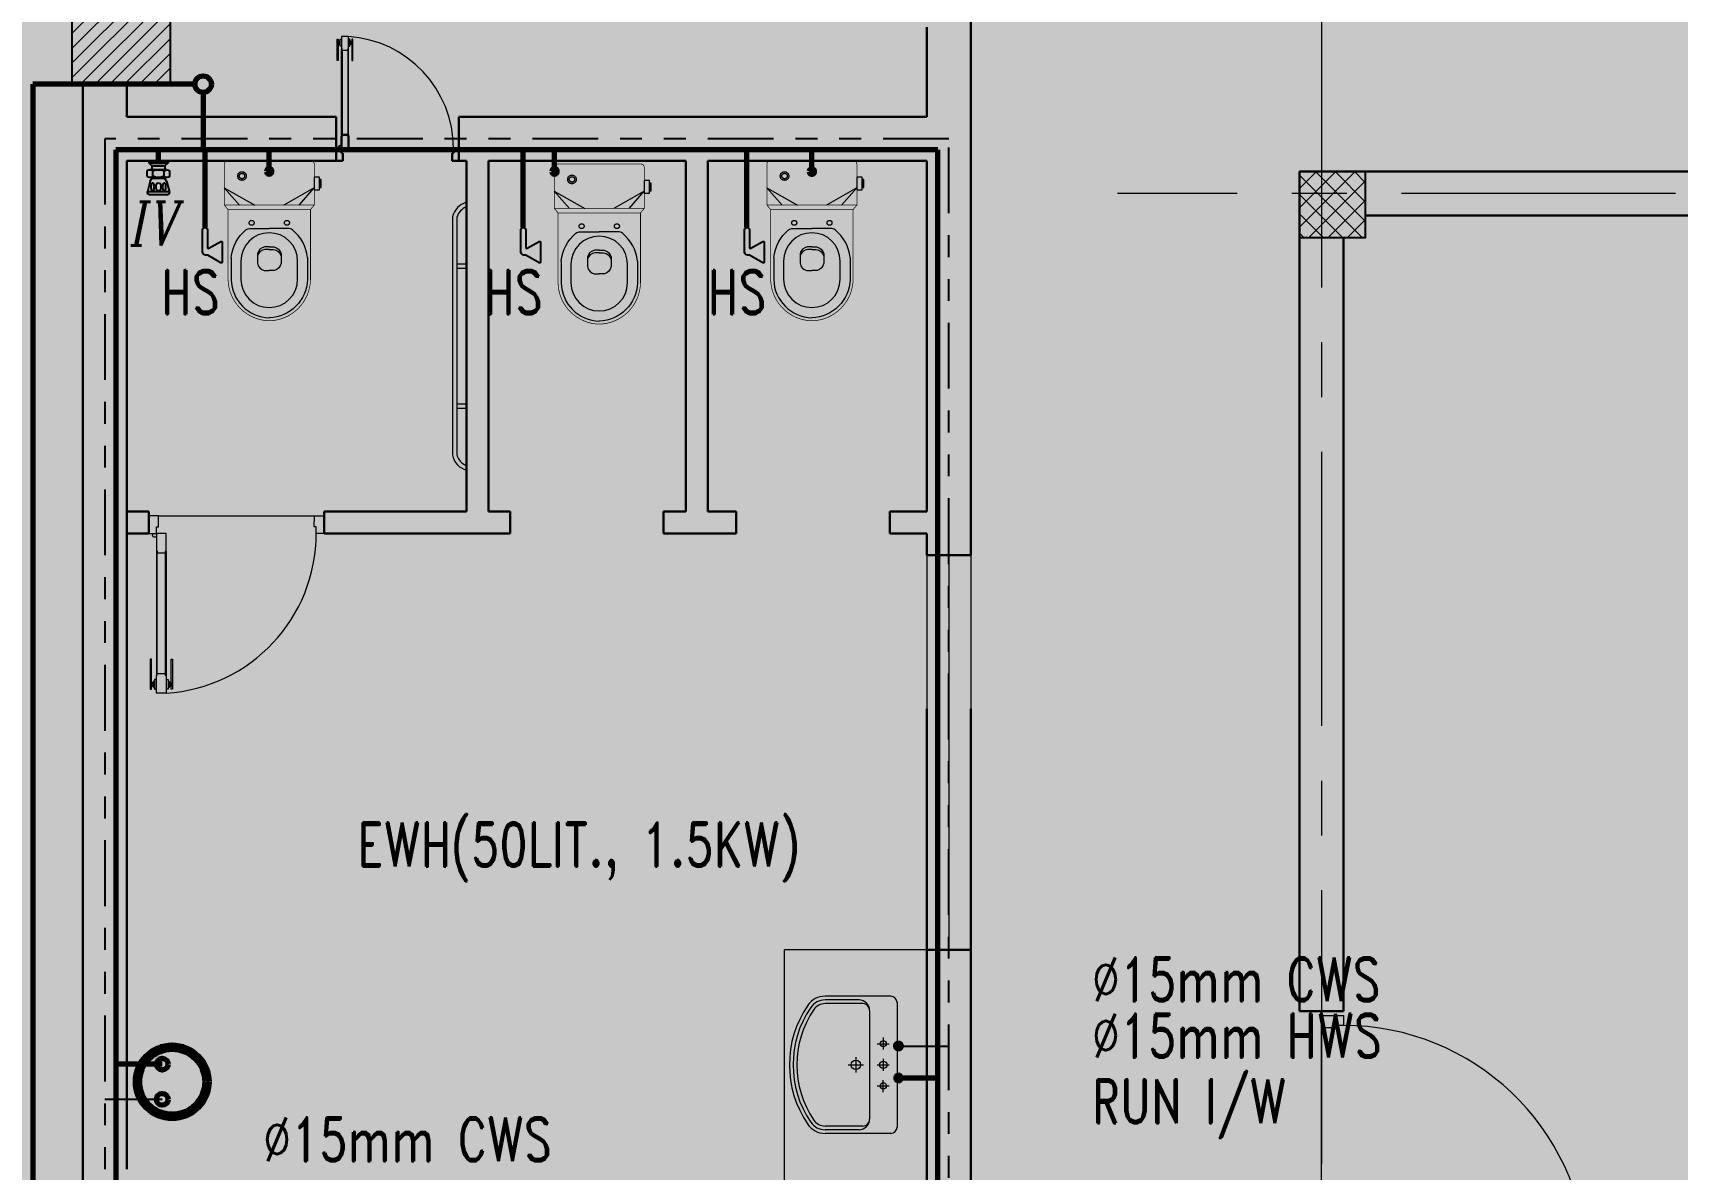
# Model space of a CAD drawing. Extents: x 800 to 995, y 398 to 804.
# Drawn here: x 908.51 to 916.01, y 792.51 to 797.7 of the extents above; entities that cross this region are included whole.
import ezdxf

# ---------------------------------------------------------------- set-up
doc = ezdxf.new("R2010")
doc.units = 0
doc.header["$MEASUREMENT"] = 0
for name, pattern in [('CENTERX2', [4, 2.5, -0.5, 0.5, -0.5]), ('DASHED2', [0.375, 0.25, -0.125]), ('PHANTOM-Z', [12.75, 6, -1.35, 1.35, -1.35, 1.35, -1.35])]:
    doc.linetypes.add(name, pattern=pattern)
doc.layers.get('0').update_dxf_attribs({"color": 252, "linetype": 'CONTINUOUS', "lineweight": 30})
for name, color, linetype, lineweight in [('axis', 1, 'CENTERX2', 5), ('Column', 6, 'CONTINUOUS', 25), ('Dim int', 1, 'CONTINUOUS', 5), ('DOOR', 30, 'CONTINUOUS', 9), ('Elevation', 150, 'CONTINUOUS', 18), ('Furn', 183, 'CONTINUOUS', 9), ('hatch', 252, 'CONTINUOUS', 9), ('HVAC CEILING', 252, 'CONTINUOUS', 35), ('P-C-WATER', 5, 'CONTINUOUS', 70), ('P-TEXT', 1, 'CONTINUOUS', 25), ('Wall', 252, 'CONTINUOUS', 30), ('WINDOW', 252, 'CONTINUOUS', 5)]:
    doc.layers.add(name, color=color, linetype=linetype, lineweight=lineweight)
for name, color, linetype in [('P-H-WATER', 12, 'PHANTOM-Z'), ('P-WASTE', 180, 'DASHED2'), ('PLUM', 2, 'CONTINUOUS')]:
    doc.layers.add(name, color=color, linetype=linetype)
doc.styles.add('Annotative', font='arial_0.ttf', dxfattribs={"height": 0.25})
doc.styles.add('ROMANC', font='romand.shx')
doc.styles.add('ROMANS', font='italic8.shx')
doc.dimstyles.new('Structural Dim', dxfattribs={"dimtxt": 0.25, "dimasz": 0.1, "dimexe": 0.1, "dimexo": 0.0625, "dimgap": 0.09, "dimtad": 1, "dimdec": 4, "dimzin": 0, "dimdsep": 46, "dimtxsty": 'Annotative', "dimblk": 'ARCHTICK', "dimcen": 0.1, "dimdle": 0.05, "dimadec": 0, "dimazin": 0, "dimtfac": 1, "dimtdec": 4, "dimtofl": 0, "dimtmove": 1, "dimatfit": 2, "dimldrblk": 'ARCHTICK', "dimfxl": 0.1, "dimfxlon": 1, "dimtolj": 1, "dimtzin": 0, "dimarcsym": 0})

# ---------------------------------------------------------------- blocks, each defined once
blk = doc.blocks.new('ELECTRIC WATER HEATER')
at = {"layer": 'P-C-WATER', "color": 3}
for centre, radius in [((75.01, -49.101), 0.672), ((75.01, -49.101), 0.593), ((74.688, -49.283), 0.107), ((75.331, -49.283), 0.107)]:
    blk.add_circle(centre, radius, dxfattribs=at)
blk = doc.blocks.new('MP-GF-TOILET LAYOUT-WATER$0$wt_BPH00')
at = {"layer": 'PLUM'}
blk.add_lwpolyline([(0, -0.27), (0, -2.29, -1), (-0.45, -2.29), (-0.45, -0.7, 0.57735), (-0.58, -0.62), (-1.66, -1.24, -0.57735), (-1.8, -1.16), (-1.8, 0.62, -0.57735), (-1.66, 0.7), (-0.47, 0.01, 0.131652), (-0.43, 0), (-0.27, 0, -0.414214)], format="xyb", close=True, dxfattribs=at)
blk = doc.blocks.new('d999')
at = {"layer": 'DOOR', "color": 252}
for p, q in [((254.7802, 80.9565), (253.8803, 80.9565)), ((253.8803, 80.9515), (254.7802, 80.9515)), ((253.8803, 80.9049), (254.7802, 80.9049)), ((254.7802, 80.8999), (253.8803, 80.8999))]:
    blk.add_line(p, q, dxfattribs=at)
at = {"layer": 'DOOR', "color": 251}
blk.add_line((254.9857, 80.9449), (254.9857, 79.856), dxfattribs=at)
at = {"layer": 'DOOR', "color": 5}
for points in [[(254.9857, 81.0004), (254.8857, 81.0004), (254.8857, 80.956), (254.9236, 80.956), (254.9236, 80.9449), (254.9857, 80.9449)], [(253.8747, 80.9515), (253.8858, 80.9515), (253.8858, 80.9049), (253.8747, 80.9049), (253.8747, 80.9004), (253.7747, 80.9004), (253.7747, 80.9004), (253.7747, 80.956), (253.8747, 80.956)], [(254.7857, 80.9515), (254.7746, 80.9515), (254.7746, 80.9049), (254.7857, 80.9049), (254.7857, 80.9004), (254.8857, 80.9004), (254.8857, 80.9004), (254.8857, 80.956), (254.7857, 80.956)], [(254.9857, 79.8004), (254.8857, 79.8004), (254.8857, 79.845), (254.9236, 79.845), (254.9236, 79.8561), (254.9857, 79.856)]]:
    blk.add_lwpolyline(points, close=True, dxfattribs=at)
at = {"layer": 'DOOR', "color": 1}
for points in [[(253.9693, 80.9844), (253.9693, 80.9924), (253.797, 80.9924), (253.797, 80.9844)], [(253.8148, 80.9727), (253.8148, 80.9791), (253.835, 80.9791), (253.835, 80.9727)], [(253.9693, 80.8721), (253.9693, 80.864), (253.797, 80.864), (253.797, 80.8721)], [(253.8148, 80.8838), (253.8148, 80.8773), (253.835, 80.8773), (253.835, 80.8838)]]:
    blk.add_lwpolyline(points, close=True, dxfattribs=at)
for points in [[(253.8525, 80.956), (253.8525, 80.9671), (253.797, 80.9671), (253.797, 80.956)], [(253.8421, 80.9671), (253.8421, 80.9727), (253.8076, 80.9727), (253.8076, 80.9671)], [(253.8421, 80.8893), (253.8421, 80.8838), (253.8076, 80.8838), (253.8076, 80.8893)]]:
    blk.add_lwpolyline(points, dxfattribs=at)
for points in [[(253.8151, 80.9844, 1), (253.8151, 80.9791), (253.8151, 80.9791), (253.8347, 80.9791), (253.8347, 80.9791, 1), (253.8347, 80.9844), (253.8347, 80.9844)], [(253.8151, 80.8721, -1), (253.8151, 80.8773), (253.8151, 80.8773), (253.8347, 80.8773), (253.8347, 80.8773, -1), (253.8347, 80.8721), (253.8347, 80.8721)]]:
    blk.add_lwpolyline(points, format="xyb", close=True, dxfattribs=at)
at = {"layer": 'DOOR', "color": 5}
for points in [[(253.8852, 80.9515), (253.8852, 80.9515, 1), (253.8753, 80.9515)], [(254.7752, 80.9515), (254.7752, 80.9515, -1), (254.7852, 80.9515)], [(253.8852, 80.9049), (253.8852, 80.9049, -1), (253.8753, 80.9049)], [(254.7752, 80.9049), (254.7752, 80.9049, 1), (254.7852, 80.9049)]]:
    blk.add_lwpolyline(points, format="xyb", close=True, dxfattribs=at)
blk.add_lwpolyline([(253.8525, 80.9004), (253.8525, 80.8893), (253.797, 80.8893), (253.797, 80.9004)], dxfattribs=at)
blk.add_circle((254.8746, 80.9671), 0.0111, dxfattribs=at)
at = {"layer": 'DOOR', "color": 252}
blk.add_arc((254.8867, 80.9585), 1.1135, 182.98945, 269.94808, dxfattribs=at)
blk = doc.blocks.new('_ArchTick')
at = {"color": 0, "linetype": 'ByBlock', "const_width": 0.15}
blk.add_lwpolyline([(-0.5, -0.5), (0.5, 0.5)], dxfattribs=at)
blk = doc.blocks.new('A$C53E56542')
at = {"layer": 'hatch'}
h = blk.add_hatch(dxfattribs=at)
h.set_pattern_fill('ANSI37', color=0, scale=0.5, angle=90.00004, style=0)
h.set_pattern_definition([(135.000035, (-906.70449, -310.710835), (-0.0441941467, -0.044194201), []), (225.000035, (-906.70449, -310.710835), (0.044194201, -0.0441941467), [])])
h.paths.add_polyline_path([(1.6, -1.45), (1.6, -1.65), (1.8, -1.65), (1.8, -1.45)])
h.paths.add_polyline_path([(1.5, -1.45), (1.5, -1.65), (1.6, -1.65), (1.6, -1.45)])
h.paths.add_polyline_path([(1.5, -1.65), (1.5, -1.75), (1.6, -1.75), (1.6, -1.65)])
h.paths.add_polyline_path([(1.6, -1.65), (1.6, -1.75), (1.8, -1.75), (1.8, -1.65)])
at = {"layer": 'axis', "color": 0, "ltscale": 0.5}
for p, q in [((1.6, -0.7281), (1.6, -12.8312)), ((9.2146, -1.55), (0.6698, -1.55))]:
    blk.add_line(p, q, dxfattribs=at)
at = {"layer": 'Column', "color": 0}
blk.add_lwpolyline([(1.5, -1.45), (1.5, -1.75), (1.8, -1.75), (1.8, -1.45)], close=True, dxfattribs=at)
at = {"layer": 'Wall', "color": 0}
for p, q in [((1.5, -5.28), (1.5, -1.45)), ((1.5, -1.45), (8.2, -1.45)), ((1.7, -5.28), (1.7, -1.75)), ((1.5, -5.28), (1.7, -5.28))]:
    blk.add_line(p, q, dxfattribs=at)
blk.add_lwpolyline([(1.8, -1.65), (4.85, -1.65)], dxfattribs=at)
at = {"layer": 'Dim int', "color": 0, "rotation": 180}
blk.add_blockref('d999', (256.5857, 74.5005), dxfattribs=at)
at = {"layer": 'P-TEXT', "color": 41}
blk.add_leader([(4.7421, -1.1274), (3.9828, 1.3177), (-0.9432, 1.3177)], dimstyle='Structural Dim', override={"dimasz": 500, "dimtad": 0, "dimldrblk": 'DotSmall'}, dxfattribs=at)

msp = doc.modelspace()

# ---------------------------------------------------------------- hatches: boundary and pattern name
at = {"layer": 'hatch'}
h = msp.add_hatch(dxfattribs=at)
h.set_pattern_fill('ANSI31', color=252, scale=0.015, style=0)
h.set_pattern_definition([(45, (1091.292394, 460.141284), (-0.0336759605, 0.0336759605), [])])
h.paths.add_polyline_path([(908.6852, 797.4633), (909.1352, 797.4633), (909.1352, 798.5634), (908.6852, 798.5634)])

# ---------------------------------------------------------------- linework, layer by layer
at = {"layer": 'Column', "color": 252}
msp.add_lwpolyline([(908.6852, 797.4633), (909.1352, 797.4633), (909.1352, 798.5634), (908.6852, 798.5634)], close=True, dxfattribs=at)
at = {"layer": 'DOOR', "color": 252}
for p, q in [((909.8948, 797.5706), (909.8948, 797.6671)), ((909.8948, 797.6671), (909.8993, 797.6671)), ((909.8993, 797.6671), (909.8993, 797.5706)), ((909.8993, 797.646), (909.8993, 797.657)), ((909.9058, 797.6571), (909.9022, 797.6571)), ((909.9022, 797.6571), (909.9022, 797.6458)), ((909.9022, 797.657), (909.9022, 797.646)), ((909.9022, 797.6458), (909.9058, 797.6458)), ((909.9058, 797.6418), (909.9058, 797.6611)), ((909.9058, 797.6611), (909.9089, 797.6611)), ((909.9058, 797.6458), (909.9058, 797.6571)), ((909.9089, 797.6418), (909.9058, 797.6418)), ((909.9089, 797.636), (909.9089, 797.6671)), ((909.9089, 797.6671), (909.9152, 797.6671)), ((909.9152, 797.636), (909.9089, 797.636)), ((909.9463, 797.6795), (909.9152, 797.6795)), ((909.9152, 797.6795), (909.9152, 797.6236)), ((909.9463, 797.6236), (909.9463, 797.6795)), ((909.9525, 797.6671), (909.9463, 797.6671)), ((909.9463, 797.636), (909.9525, 797.636)), ((909.9525, 797.636), (909.9525, 797.6671)), ((909.9556, 797.6611), (909.9525, 797.6611)), ((909.9525, 797.6418), (909.9556, 797.6418)), ((909.9556, 797.6418), (909.9556, 797.6611)), ((909.9556, 797.6571), (909.9592, 797.6571)), ((909.9556, 797.6458), (909.9556, 797.6571)), ((909.9592, 797.6458), (909.9556, 797.6458)), ((909.9592, 797.6571), (909.9592, 797.6458)), ((909.9592, 797.657), (909.9592, 797.646)), ((909.9667, 797.6671), (909.9622, 797.6671)), ((909.9622, 797.6671), (909.9622, 797.5706)), ((909.9622, 797.646), (909.9622, 797.657)), ((909.9667, 797.5706), (909.9667, 797.6671)), ((909.8993, 797.5706), (909.8948, 797.5706)), ((909.9149, 797.2285), (909.9149, 797.6204)), ((909.9152, 797.6236), (909.9176, 797.6236)), ((909.9176, 797.6236), (909.9176, 797.6173)), ((909.9176, 797.6232), (909.9176, 797.6177)), ((909.9176, 797.6204), (909.9176, 797.2285)), ((909.9176, 797.6173), (909.9438, 797.6173)), ((909.9438, 797.6173), (909.9438, 797.6236)), ((909.9438, 797.6236), (909.9463, 797.6236)), ((909.9438, 797.6232), (909.9438, 797.6177)), ((909.9438, 797.6204), (909.9438, 797.2285)), ((909.9466, 797.2285), (909.9466, 797.6204)), ((909.9622, 797.5706), (909.9667, 797.5706)), ((909.0352, 795.4934), (909.0352, 795.4134)), ((909.0797, 795.4934), (909.0352, 795.4934)), ((909.0352, 795.4934), (909.0352, 795.4134)), ((909.0797, 795.4934), (909.0352, 795.4934)), ((909.0797, 795.4934), (909.7908, 795.4934)), ((909.0797, 795.4934), (909.7908, 795.4934)), ((909.0797, 795.4437), (909.0797, 795.4934)), ((909.0797, 795.4437), (909.0797, 795.4934)), ((909.7907, 795.4437), (909.7908, 795.4934)), ((909.7907, 795.4437), (909.7908, 795.4934)), ((909.7908, 795.4934), (909.8352, 795.4934)), ((909.7908, 795.4934), (909.8352, 795.4934)), ((909.8352, 795.4934), (909.8352, 795.4134)), ((909.8352, 795.4934), (909.8352, 795.4134)), ((909.0352, 795.4134), (909.0708, 795.4134)), ((909.0352, 795.4134), (909.0708, 795.4134)), ((909.0708, 795.4134), (909.0708, 795.4437)), ((909.0708, 795.4437), (909.0797, 795.4437)), ((909.0708, 795.4134), (909.0708, 795.4437)), ((909.0708, 795.4437), (909.0797, 795.4437)), ((909.1152, 795.4134), (909.0708, 795.4134)), ((909.0708, 795.4134), (909.0708, 795.3334)), ((909.1152, 795.4134), (909.0708, 795.4134)), ((909.0708, 795.4134), (909.0708, 795.3334)), ((909.1152, 795.3334), (909.1152, 795.4134)), ((909.1152, 795.3334), (909.1152, 795.4134)), ((909.7996, 795.4437), (909.7907, 795.4437)), ((909.7996, 795.4437), (909.7907, 795.4437)), ((909.7996, 795.4134), (909.7996, 795.4437)), ((909.7996, 795.4134), (909.7996, 795.4437)), ((909.8352, 795.4134), (909.7996, 795.4134)), ((909.8352, 795.4134), (909.7996, 795.4134)), ((909.0704, 795.329), (909.0704, 794.769)), ((909.0704, 795.329), (909.0704, 794.769)), ((909.0708, 795.3334), (909.0743, 795.3334)), ((909.0708, 795.3334), (909.0743, 795.3334)), ((909.0743, 795.3334), (909.0743, 795.3245)), ((909.0743, 795.3334), (909.0743, 795.3245)), ((909.0743, 795.3329), (909.0743, 795.325)), ((909.0743, 795.3329), (909.0743, 795.325)), ((909.0743, 794.769), (909.0743, 795.329)), ((909.0743, 794.769), (909.0743, 795.329)), ((909.0743, 795.3245), (909.1117, 795.3245)), ((909.0743, 795.3245), (909.1117, 795.3245)), ((909.1117, 795.3245), (909.1117, 795.3334)), ((909.1117, 795.3334), (909.1152, 795.3334)), ((909.1117, 795.3245), (909.1117, 795.3334)), ((909.1117, 795.3334), (909.1152, 795.3334)), ((909.1117, 795.3329), (909.1117, 795.325)), ((909.1117, 795.3329), (909.1117, 795.325)), ((909.1117, 794.769), (909.1117, 795.329)), ((909.1117, 794.769), (909.1117, 795.329)), ((909.1156, 795.329), (909.1156, 794.769)), ((909.1156, 795.329), (909.1156, 794.769)), ((909.0481, 794.8403), (909.0417, 794.8403)), ((909.0417, 794.8403), (909.0417, 794.7024)), ((909.0481, 794.8403), (909.0417, 794.8403)), ((909.0417, 794.8403), (909.0417, 794.7024)), ((909.0481, 794.7024), (909.0481, 794.8403)), ((909.0481, 794.7024), (909.0481, 794.8403)), ((909.1379, 794.8403), (909.1444, 794.8403)), ((909.1379, 794.7024), (909.1379, 794.8403)), ((909.1379, 794.8403), (909.1444, 794.8403)), ((909.1379, 794.7024), (909.1379, 794.8403)), ((909.1444, 794.8403), (909.1444, 794.7024)), ((909.1444, 794.8403), (909.1444, 794.7024)), ((909.0481, 794.7326), (909.0481, 794.7169)), ((909.0481, 794.7326), (909.0481, 794.7169)), ((909.0523, 794.7166), (909.0523, 794.7328)), ((909.0523, 794.7328), (909.0575, 794.7328)), ((909.0523, 794.7166), (909.0523, 794.7328)), ((909.0523, 794.7328), (909.0575, 794.7328)), ((909.0523, 794.7169), (909.0523, 794.7326)), ((909.0523, 794.7169), (909.0523, 794.7326)), ((909.0575, 794.7166), (909.0523, 794.7166)), ((909.0575, 794.7166), (909.0523, 794.7166)), ((909.0619, 794.7385), (909.0575, 794.7385)), ((909.0575, 794.7385), (909.0575, 794.7109)), ((909.0619, 794.7385), (909.0575, 794.7385)), ((909.0575, 794.7385), (909.0575, 794.7109)), ((909.0575, 794.7328), (909.0575, 794.7166)), ((909.0575, 794.7328), (909.0575, 794.7166)), ((909.0575, 794.7109), (909.0619, 794.7109)), ((909.0575, 794.7109), (909.0619, 794.7109)), ((909.0708, 794.7468), (909.0619, 794.7468)), ((909.0619, 794.7468), (909.0619, 794.7024)), ((909.0708, 794.7468), (909.0619, 794.7468)), ((909.0619, 794.7468), (909.0619, 794.7024)), ((909.0708, 794.6846), (909.0708, 794.7646)), ((909.0708, 794.7646), (909.0743, 794.7646)), ((909.0708, 794.6846), (909.0708, 794.7646)), ((909.0708, 794.7646), (909.0743, 794.7646)), ((909.0743, 794.7646), (909.0743, 794.7735)), ((909.0743, 794.7735), (909.1117, 794.7735)), ((909.0743, 794.7646), (909.0743, 794.7735)), ((909.0743, 794.7735), (909.1117, 794.7735)), ((909.0743, 794.7651), (909.0743, 794.773)), ((909.0743, 794.7651), (909.0743, 794.773)), ((909.1117, 794.7735), (909.1117, 794.7646)), ((909.1117, 794.7735), (909.1117, 794.7646)), ((909.1117, 794.7651), (909.1117, 794.773)), ((909.1117, 794.7651), (909.1117, 794.773)), ((909.1117, 794.7646), (909.1152, 794.7646)), ((909.1117, 794.7646), (909.1152, 794.7646)), ((909.1152, 794.7646), (909.1152, 794.6846)), ((909.1152, 794.7646), (909.1152, 794.6846)), ((909.1152, 794.7468), (909.1241, 794.7468)), ((909.1152, 794.7468), (909.1241, 794.7468)), ((909.1241, 794.7468), (909.1241, 794.7024)), ((909.1241, 794.7468), (909.1241, 794.7024)), ((909.1241, 794.7385), (909.1286, 794.7385)), ((909.1241, 794.7385), (909.1286, 794.7385)), ((909.1286, 794.7109), (909.1241, 794.7109)), ((909.1286, 794.7109), (909.1241, 794.7109)), ((909.1286, 794.7385), (909.1286, 794.7109)), ((909.1286, 794.7385), (909.1286, 794.7109)), ((909.1337, 794.7328), (909.1286, 794.7328)), ((909.1286, 794.7328), (909.1286, 794.7166)), ((909.1337, 794.7328), (909.1286, 794.7328)), ((909.1286, 794.7328), (909.1286, 794.7166)), ((909.1286, 794.7166), (909.1337, 794.7166)), ((909.1286, 794.7166), (909.1337, 794.7166)), ((909.1337, 794.7166), (909.1337, 794.7328)), ((909.1337, 794.7166), (909.1337, 794.7328)), ((909.1337, 794.7169), (909.1337, 794.7326)), ((909.1337, 794.7169), (909.1337, 794.7326)), ((909.1379, 794.7326), (909.1379, 794.7169)), ((909.1379, 794.7326), (909.1379, 794.7169)), ((909.0417, 794.7024), (909.0481, 794.7024)), ((909.0417, 794.7024), (909.0481, 794.7024)), ((909.0619, 794.7024), (909.0708, 794.7024)), ((909.0619, 794.7024), (909.0708, 794.7024)), ((909.1152, 794.6846), (909.0708, 794.6846)), ((909.1152, 794.6846), (909.0708, 794.6846)), ((909.1241, 794.7024), (909.1152, 794.7024)), ((909.1241, 794.7024), (909.1152, 794.7024)), ((909.1444, 794.7024), (909.1379, 794.7024)), ((909.1444, 794.7024), (909.1379, 794.7024))]:
    msp.add_line(p, q, dxfattribs=at)
msp.add_circle((909.0619, 795.4045), 0.00889, dxfattribs=at)
msp.add_circle((909.0619, 795.4045), 0.00889, dxfattribs=at)
for centre, radius, start, end in [((909.9007, 797.657), 0.00148, 0, 180), ((909.9007, 797.646), 0.00148, 180, 0), ((909.9141, 797.1694), 0.5112, 360, 86.39768), ((909.9607, 797.657), 0.00148, 0, 180), ((909.9607, 797.646), 0.00148, 180, 0), ((909.9176, 797.6204), 0.00278, 90, 270), ((909.9438, 797.6204), 0.00278, 270, 90), ((909.0693, 795.4134), 0.7302, 273.60232, 0), ((909.0693, 795.4134), 0.7302, 273.60232, 0), ((909.0743, 795.329), 0.00397, 90, 270), ((909.0743, 795.329), 0.00397, 90, 270), ((909.1117, 795.329), 0.00397, 270, 90), ((909.1117, 795.329), 0.00397, 270, 90), ((909.0502, 794.7326), 0.00211, 0, 180), ((909.0502, 794.7326), 0.00211, 0, 180), ((909.0502, 794.7169), 0.00211, 180, 0), ((909.0502, 794.7169), 0.00211, 180, 0), ((909.0743, 794.769), 0.00397, 90, 270), ((909.0743, 794.769), 0.00397, 90, 270), ((909.1117, 794.769), 0.00397, 270, 90), ((909.1117, 794.769), 0.00397, 270, 90), ((909.1358, 794.7326), 0.00211, 0, 180), ((909.1358, 794.7326), 0.00211, 0, 180), ((909.1358, 794.7169), 0.00211, 180, 0), ((909.1358, 794.7169), 0.00211, 180, 0)]:
    msp.add_arc(centre, radius, start, end, dxfattribs=at)
at = {"layer": 'Elevation', "color": 252}
msp.add_line((912.7852, 795.3134), (912.7852, 793.5134), dxfattribs=at)
at = {"layer": 'Furn', "color": 252}
for p, q in [((910.4205, 796.8567), (910.4205, 795.7719)), ((910.4405, 796.8542), (910.4405, 795.7739)), ((910.4405, 796.6432), (910.4852, 796.6432)), ((910.4405, 796.6232), (910.4852, 796.6232)), ((910.4405, 796.0049), (910.4852, 796.0049)), ((910.4405, 795.9849), (910.4852, 795.9849))]:
    msp.add_line(p, q, dxfattribs=at)
at = {"layer": 'Furn', "color": 252, "linetype": 'Continuous'}
for p in [(912.5852, 793.5132), (911.9352, 790.7134)]:
    msp.add_line(p, (911.9352, 793.5132), dxfattribs=at)
at = {"layer": 'Furn'}
for p, q in [((912.4198, 793.3021), (912.1206, 793.3021)), ((912.2754, 793.2852), (912.1206, 793.2852)), ((912.2922, 793.2684), (912.1206, 793.2684)), ((912.3235, 793.2371), (912.3235, 792.7412)), ((912.4487, 793.2732), (912.4487, 792.7051)), ((912.3588, 793.0854), (912.4133, 793.0854)), ((912.3861, 793.1133), (912.3861, 793.0584)), ((912.226, 792.9891), (912.2957, 792.9891)), ((912.2609, 793.0248), (912.2609, 792.9545)), ((912.3588, 792.9891), (912.4133, 792.9891)), ((912.3861, 793.017), (912.3861, 792.9621)), ((912.3861, 792.865), (912.3861, 792.9199)), ((912.3588, 792.8929), (912.4133, 792.8929)), ((912.2922, 792.7099), (912.1206, 792.7099)), ((912.2754, 792.693), (912.1206, 792.693)), ((912.4198, 792.6762), (912.1206, 792.6762))]:
    msp.add_line(p, q, dxfattribs=at)
at = {"layer": 'Furn', "const_width": 0.00322}
for points in [[(909.5852, 796.8904), (909.3972, 796.8904), (909.3801, 796.9113), (909.3801, 797.0981, -0.463455), (909.3982, 797.1134), (909.5852, 797.1134)], [(909.5852, 796.8904), (909.7733, 796.8904), (909.7904, 796.9113), (909.7904, 797.0981, 0.463455), (909.7723, 797.1134), (909.5852, 797.1134)], [(912.0602, 796.8904), (911.8722, 796.8904), (911.8551, 796.9113), (911.8551, 797.0981, -0.463455), (911.8732, 797.1134), (912.0602, 797.1134)], [(912.0602, 796.8904), (912.2483, 796.8904), (912.2654, 796.9113), (912.2654, 797.0981, 0.463455), (912.2473, 797.1134), (912.0602, 797.1134)], [(911.0904, 796.875), (910.9024, 796.875), (910.8852, 796.8959), (910.8852, 797.0827, -0.463455), (910.9033, 797.0981), (911.0904, 797.0981)], [(911.0904, 796.875), (911.2785, 796.875), (911.2956, 796.8959), (911.2956, 797.0827, 0.463455), (911.2775, 797.0981), (911.0904, 797.0981)], [(909.3972, 796.8904), (909.3972, 796.5714, 0.40227), (909.5852, 796.3831)], [(909.7733, 796.8904), (909.7733, 796.5714, -0.40227), (909.5852, 796.3831)], [(911.8722, 796.8904), (911.8722, 796.5714, 0.40227), (912.0602, 796.3831)], [(912.2483, 796.8904), (912.2483, 796.5714, -0.40227), (912.0602, 796.3831)], [(910.9024, 796.875), (910.9024, 796.5561, 0.40227), (911.0904, 796.3678)], [(911.2785, 796.875), (911.2785, 796.5561, -0.40227), (911.0904, 796.3678)]]:
    msp.add_lwpolyline(points, format="xyb", dxfattribs=at)
at = {"layer": 'Furn'}
for points in [[(909.7904, 797.0381), (909.7904, 796.9809), (909.8142, 796.9809), (909.8142, 797.0381)], [(912.2654, 797.0381), (912.2654, 796.9809), (912.2892, 796.9809), (912.2892, 797.0381)], [(909.8142, 797.0269), (909.8142, 796.9907), (909.8225, 796.9907), (909.8225, 797.0269)], [(911.2956, 797.0227), (911.2956, 796.9656), (911.3193, 796.9656), (911.3193, 797.0227)], [(911.3193, 797.0116), (911.3193, 796.9753), (911.3277, 796.9753), (911.3277, 797.0116)], [(912.2892, 797.0269), (912.2892, 796.9907), (912.2975, 796.9907), (912.2975, 797.0269)]]:
    msp.add_lwpolyline(points, close=True, dxfattribs=at)
for points in [[(909.4496, 796.9113), (909.3801, 796.9893), (909.5192, 796.9113)], [(909.7209, 796.9113), (909.7904, 796.9893), (909.6513, 796.9113)], [(910.9548, 796.8959), (910.8852, 796.974), (911.0244, 796.8959)], [(911.2261, 796.8959), (911.2956, 796.974), (911.1564, 796.8959)], [(911.9246, 796.9113), (911.8551, 796.9893), (911.9942, 796.9113)], [(912.1959, 796.9113), (912.2654, 796.9893), (912.1263, 796.9113)], [(909.5305, 796.6644), (909.5303, 796.6644)], [(909.64, 796.6644), (909.6402, 796.6644)], [(912.0055, 796.6644), (912.0053, 796.6644)], [(912.115, 796.6644), (912.1152, 796.6644)], [(911.0357, 796.6491), (911.0355, 796.6491)], [(911.1452, 796.6491), (911.1453, 796.6491)]]:
    msp.add_lwpolyline(points, dxfattribs=at)
at = {"layer": 'Furn', "const_width": 0.00322}
for points in [[(909.3801, 796.9113), (909.5852, 796.9113)], [(909.7904, 796.9113), (909.5852, 796.9113)], [(910.8852, 796.8959), (911.0904, 796.8959)], [(911.2956, 796.8959), (911.0904, 796.8959)], [(911.8551, 796.9113), (912.0602, 796.9113)], [(912.2654, 796.9113), (912.0602, 796.9113)]]:
    msp.add_lwpolyline(points, dxfattribs=at)
at = {"layer": 'Furn'}
for points in [[(909.4113, 796.6712, -0.198896), (909.479, 796.7975, -0.197766), (909.4999, 796.8044), (909.5852, 796.8044)], [(909.7592, 796.6712, 0.198896), (909.6914, 796.7975, 0.197766), (909.6706, 796.8044), (909.5852, 796.8044)], [(911.8863, 796.6712, -0.198896), (911.954, 796.7975, -0.197766), (911.9749, 796.8044), (912.0602, 796.8044)], [(912.2342, 796.6712, 0.198896), (912.1664, 796.7975, 0.197766), (912.1456, 796.8044), (912.0602, 796.8044)], [(910.9165, 796.6558, -0.198896), (910.9842, 796.7822, -0.197766), (911.005, 796.7891), (911.0904, 796.7891)], [(911.2643, 796.6558, 0.198896), (911.1966, 796.7822, 0.197766), (911.1758, 796.7891), (911.0904, 796.7891)], [(909.4113, 796.6712), (909.4113, 796.5715, 0.402045), (909.5855, 796.3973)], [(909.5852, 796.7207), (909.5644, 796.7207, 0.300542), (909.5311, 796.6883), (909.5311, 796.6456, 0.297055), (909.5618, 796.6132), (909.5852, 796.6132)], [(909.5852, 796.7088), (909.5652, 796.7088, 0.279178), (909.5311, 796.6798, 1.386683)], [(909.7592, 796.6712), (909.7592, 796.5715, -0.402045), (909.5849, 796.3973)], [(909.5852, 796.7207), (909.6061, 796.7207, -0.300542), (909.6393, 796.6883), (909.6393, 796.6456, -0.297055), (909.6086, 796.6132), (909.5852, 796.6132)], [(909.5852, 796.7088), (909.6052, 796.7088, -0.279178), (909.6393, 796.6798, -1.386683)], [(910.9165, 796.6558), (910.9165, 796.5562, 0.402045), (911.0907, 796.3819)], [(911.0904, 796.7054), (911.0696, 796.7054, 0.300542), (911.0363, 796.673), (911.0363, 796.6303, 0.297055), (911.067, 796.5979), (911.0904, 796.5979)], [(911.0904, 796.6934), (911.0704, 796.6934, 0.279178), (911.0363, 796.6644, 1.386683)], [(911.2643, 796.6558), (911.2643, 796.5562, -0.402045), (911.0901, 796.3819)], [(911.0904, 796.7054), (911.1113, 796.7054, -0.300542), (911.1445, 796.673), (911.1445, 796.6303, -0.297055), (911.1138, 796.5979), (911.0904, 796.5979)], [(911.0904, 796.6934), (911.1104, 796.6934, -0.279178), (911.1445, 796.6644, -1.386683)], [(911.8863, 796.6712), (911.8863, 796.5715, 0.402045), (912.0605, 796.3973)], [(912.0602, 796.7207), (912.0394, 796.7207, 0.300542), (912.0061, 796.6883), (912.0061, 796.6456, 0.297055), (912.0368, 796.6132), (912.0602, 796.6132)], [(912.0602, 796.7088), (912.0402, 796.7088, 0.279178), (912.0061, 796.6798, 1.386683)], [(912.2342, 796.6712), (912.2342, 796.5715, -0.402045), (912.0599, 796.3973)], [(912.0602, 796.7207), (912.0811, 796.7207, -0.300542), (912.1143, 796.6883), (912.1143, 796.6456, -0.297055), (912.0836, 796.6132), (912.0602, 796.6132)], [(912.0602, 796.7088), (912.0802, 796.7088, -0.279178), (912.1143, 796.6798, -1.386683)]]:
    msp.add_lwpolyline(points, format="xyb", dxfattribs=at)
for points in [[(909.4562, 796.6556), (909.4562, 796.5725, 1), (909.7143, 796.5725), (909.7143, 796.6556, 1)], [(910.9613, 796.6403), (910.9613, 796.5572, 1), (911.2195, 796.5572), (911.2195, 796.6403, 1)], [(911.9312, 796.6556), (911.9312, 796.5725, 1), (912.1893, 796.5725), (912.1893, 796.6556, 1)]]:
    msp.add_lwpolyline(points, format="xyb", close=True, dxfattribs=at)
at = {"layer": 'Furn', "linetype": 'DASHED2'}
for centre, radius in [((909.4606, 797.0434), 0.0196), ((909.4606, 797.0434), 0.0124), ((910.9658, 797.0281), 0.0196), ((910.9658, 797.0281), 0.0124), ((911.9356, 797.0434), 0.0196), ((911.9356, 797.0434), 0.0124), ((909.5047, 796.83), 0.0113), ((909.6657, 796.83), 0.0113), ((911.0099, 796.8147), 0.0113), ((911.1709, 796.8147), 0.0113), ((911.9797, 796.83), 0.0113), ((912.1407, 796.83), 0.0113)]:
    msp.add_circle(centre, radius, dxfattribs=at)
at = {"layer": 'Furn', "color": 252}
for centre, radius, start, end in [((910.5091, 796.8359), 0.091, 105.18015, 166.75203), ((910.5091, 796.8359), 0.071, 109.61221, 164.99146), ((910.5098, 795.7893), 0.091, 191.06785, 254.34359), ((910.5098, 795.7893), 0.071, 192.53628, 249.7618)]:
    msp.add_arc(centre, radius, start, end, dxfattribs=at)
at = {"layer": 'Furn'}
for centre, major_axis, start_param, end_param in [((912.1206, 793.2058), (-0.0681, 0.0681), -0.785398, 0.187992), ((912.1206, 793.2058), (-0.0562, 0.0562), -0.785398, 0.187992), ((912.2754, 793.2371), (0.034, 0.034), 5.497787, 7.068583), ((912.4198, 793.2732), (-0.0204, 0.0204), 3.926991, 5.497787), ((912.4391, 792.9891), (0.3404, 0.3404), 1.758788, 2.953601), ((912.4391, 792.9891), (0.3285, 0.3285), 1.758788, 2.953601), ((912.4391, 792.9891), (0.3166, 0.3166), 1.758788, 2.953601), ((912.1206, 793.2058), (0.0443, 0.0443), 0.785398, 1.758788), ((912.2922, 793.2371), (0.0221, 0.0221), 5.497787, 7.068583), ((912.3861, 793.0854), (0.0103, 0.0103), 3.926991, 10.210176), ((912.2609, 792.9891), (0.0153, 0.0153), 3.926991, 10.210176), ((912.3861, 792.9891), (-0.012, 0.012), 2.356194490190582, 8.639379797370168), ((912.3861, 792.8929), (0.0103, 0.0103), 3.926991, 10.210176), ((912.1206, 792.7725), (-0.0681, 0.0681), 1.382805, 2.356194), ((912.1206, 792.7725), (0.0562, 0.0562), 2.953601, 3.926991), ((912.1206, 792.7725), (0.0443, 0.0443), 2.953601, 3.926991), ((912.2754, 792.7412), (-0.034, 0.034), 2.356194, 3.926991), ((912.2922, 792.7412), (-0.0221, 0.0221), 2.356194, 3.926991), ((912.4198, 792.7051), (0.0204, 0.0204), 3.926991, 5.497787)]:
    msp.add_ellipse(centre, major_axis=major_axis, ratio=1, start_param=start_param, end_param=end_param, dxfattribs=at)
at = {"layer": 'P-C-WATER', "linetype": 'Continuous'}
for p, q in [((909.246, 797.4625), (908.5069, 797.4625)), ((908.5069, 797.4625), (908.5069, 787.9713)), ((909.2835, 797.425), (909.2835, 797.1634)), ((912.6352, 797.1634), (908.8852, 797.1634)), ((908.8852, 797.1634), (908.8852, 791.4177)), ((909.0796, 797.1134), (909.0796, 797.1634)), ((909.2923, 796.8088, 0), (909.2923, 797.1634, 0)), ((909.5849, 797.0646, 0), (909.5849, 797.1634)), ((910.7439, 796.8088, 0), (910.7439, 797.1634, 0)), ((910.8866, 797.0646, 0), (910.8866, 797.1634)), ((911.7642, 796.8088, 0), (911.7642, 797.1634, 0)), ((912.0602, 797.064, 0), (912.0602, 797.1628, 0)), ((912.6352, 791.128), (912.6352, 797.1634)), ((909.0968, 792.9922), (908.8852, 792.9922)), ((912.4426, 792.9293, 0), (912.6372, 792.9293, 0))]:
    msp.add_line(p, q, dxfattribs=at)
msp.add_circle((909.2835, 797.4625), 0.0375, dxfattribs=at)
msp.add_circle((909.2835, 797.4625), 0.0375, dxfattribs=at)
msp.add_circle((909.2835, 797.4625), 0.0375, dxfattribs=at)
for centre, start, end in [((909.5849, 797.0646, 0), 0, 180), ((909.5849, 797.0646, 0), 180, 0), ((910.8866, 797.0646, 0), 0, 180), ((910.8866, 797.0646, 0), 180, 0), ((912.0602, 797.064, 0), 0, 180), ((912.0602, 797.064, 0), 180, 0), ((912.4551, 792.9293, 0), 0, 180), ((912.4551, 792.9293, 0), 180, 0)]:
    msp.add_arc(centre, 0.0125, start, end, dxfattribs=at)
at = {"layer": 'P-H-WATER', "ltscale": 0.05}
for p, q in [((912.6852, 797.2134), (908.8352, 797.2134)), ((908.8352, 797.2134), (908.8352, 791.272)), ((912.6852, 791.2736), (912.6852, 797.2134)), ((912.4551, 793.075, 0), (912.6872, 793.075, 0)), ((909.0968, 792.8315), (908.8352, 792.8315))]:
    msp.add_line(p, q, dxfattribs=at)
at = {"layer": 'P-H-WATER', "ltscale": 0.05, "const_width": 0.025, "elevation": 0}
msp.add_lwpolyline([(912.4676, 793.075, -1), (912.4426, 793.075, -1)], format="xyb", close=True, dxfattribs=at)
at = {"layer": 'PLUM'}
for p, q in [((909.0353, 797.1134), (909.0353, 797.104)), ((909.0353, 797.1134), (909.1239, 797.1134)), ((909.0353, 797.104), (909.0499, 797.0906)), ((909.0353, 797.104), (909.1239, 797.104)), ((909.1239, 797.104), (909.1093, 797.0906)), ((909.1239, 797.1134), (909.1239, 797.104)), ((909.0282, 797.0422), (909.0282, 797.0672)), ((909.0419, 797.0723), (909.0401, 797.0723)), ((909.1182, 797.037), (909.0401, 797.037)), ((909.1182, 797.0723), (909.0419, 797.0723)), ((909.0421, 797.0197), (909.0499, 797.0325)), ((909.1093, 797.0906), (909.0499, 797.0906)), ((909.0499, 797.0906), (909.1093, 797.0906)), ((909.0499, 797.0906), (909.0499, 797.0723)), ((909.1093, 797.0325), (909.0499, 797.0325)), ((909.0539, 797.0422), (909.0539, 797.0672)), ((909.1053, 797.037), (909.0539, 797.037)), ((909.1053, 797.0422), (909.1053, 797.0672)), ((909.1093, 797.0906), (909.1093, 797.0723)), ((909.1093, 797.037), (909.1093, 797.0325)), ((909.1171, 797.0197), (909.1093, 797.0325)), ((909.1182, 797.0723), (909.1182, 797.0723)), ((909.1311, 797.0422), (909.1311, 797.0672)), ((909.0421, 797.0197), (909.0297, 796.972)), ((909.1295, 796.972), (909.0297, 796.972)), ((909.118, 796.9571), (909.0412, 796.9571)), ((909.1171, 797.0197), (909.1295, 796.972))]:
    msp.add_line(p, q, dxfattribs=at)
at = {"layer": 'PLUM', "extrusion": (0, 0, -1)}
for centre, major_axis, start_param, end_param in [((909.041, 797.0538), (0.0131, 0.0131), -1.552637, -0.018159), ((909.041, 797.0555), (-0.0131, 0.0131), 3.159752, 4.69423), ((909.0796, 797.0057), (-0.0471, 0.0471), 0.388784, 1.182013), ((909.0796, 797.1036), (-0.0471, 0.0471), 3.530376, 4.323605), ((909.1182, 797.0537), (-0.0131, 0.0131), 0.021117, 1.549679), ((909.1182, 797.0556), (-0.0131, 0.0131), 3.16271, 4.691272), ((909.0593, 796.9719), (-0.0209, 0.0209), 5.206466, 5.500544), ((909.0423, 796.9716), (-0.0099, 0.0099), 4.451787, 4.876761), ((909.0463, 796.9784), (-0.0155, 0.0155), 4.162354, 4.451787), ((909.1005, 796.9938), (0.038, 0.038), 3.926991, 4.067904), ((909.1005, 796.9938), (0.038, 0.038), 3.786077, 3.926991), ((909.0769, 796.9972), (-0.0211, 0.0211), 5.638701, 5.827734), ((909.0769, 796.9905), (-0.0211, 0.0211), 5.16784, 5.356873), ((909.0621, 797.0022), (0.0101, 0.0101), 4.256938, 4.617852), ((909.0621, 796.9854), (-0.0101, 0.0101), 4.806926, 5.16784), ((909.0531, 797.0097), (0.00179, 0.00179), 4.617852, 5.497787), ((909.0531, 796.978), (-0.00179, 0.00179), 3.926991, 4.806926), ((909.0531, 797.0097), (-0.00179, 0.00179), 0.785398, 1.665334), ((909.0531, 796.978), (0.00179, 0.00179), 1.476259, 2.356194), ((909.044, 797.0022), (0.0101, 0.0101), 0.094537, 0.455451), ((909.044, 796.9854), (0.0101, 0.0101), 1.115345, 1.476259), ((909.0293, 796.9972), (-0.0211, 0.0211), 2.026248, 2.215281), ((909.0293, 796.9905), (-0.0211, 0.0211), 2.497108, 2.686141), ((909.0057, 796.9938), (-0.038, 0.038), 2.215281, 2.356194), ((909.0057, 796.9938), (-0.038, 0.038), 2.356194, 2.497108), ((909.1018, 796.9941), (0.0234, 0.0234), 3.926991, 4.162354), ((909.1018, 796.9941), (-0.0234, 0.0234), 5.262424, 5.497787), ((909.0909, 796.9967), (0.0155, 0.0155), 4.162354, 4.451787), ((909.0909, 796.9915), (-0.0155, 0.0155), 4.972991, 5.262424), ((909.0841, 797.0006), (-0.0099, 0.0099), 6.022583, 6.447557), ((909.0841, 796.9876), (0.0099, 0.0099), 2.977221, 3.402195), ((909.0798, 797.0066), (0.00472, 0.00472), -1.406424, -0.785398), ((909.0798, 796.9816), (-0.00472, 0.00472), 3.926991, 4.548017), ((909.0798, 797.0066), (0.00472, 0.00472), -0.785398, -0.164372), ((909.0798, 796.9816), (0.00472, 0.00472), 1.735168, 2.356194), ((909.0756, 797.0006), (0.0099, 0.0099), -0.164372, 0.260602), ((909.0756, 796.9876), (-0.0099, 0.0099), 2.880991, 3.305965), ((909.0687, 796.9967), (-0.0155, 0.0155), 1.831398, 2.120831), ((909.0687, 796.9915), (0.0155, 0.0155), 1.020762, 1.310194), ((909.0579, 796.9941), (-0.0234, 0.0234), 2.120831, 2.356194), ((909.0579, 796.9941), (-0.0234, 0.0234), 2.356194, 2.591558), ((909.1535, 796.9938), (0.038, 0.038), 3.926991, 4.067904), ((909.1535, 796.9938), (-0.038, 0.038), 5.356873, 5.497787), ((909.13, 796.9972), (-0.0211, 0.0211), 5.638701, 5.827734), ((909.13, 796.9905), (-0.0211, 0.0211), 5.16784, 5.356873), ((909.1152, 797.0022), (0.0101, 0.0101), 4.256938, 4.617852), ((909.1152, 796.9854), (-0.0101, 0.0101), 4.806926, 5.16784), ((909.1061, 797.0097), (0.00179, 0.00179), 4.617852, 5.497787), ((909.1061, 796.978), (0.00179, 0.00179), 2.356194, 3.23613), ((909.1061, 797.0097), (-0.00179, 0.00179), 0.785398, 1.665334), ((909.1061, 796.978), (0.00179, 0.00179), 1.476259, 2.356194), ((909.0971, 797.0022), (0.0101, 0.0101), 0.094537, 0.455451), ((909.0971, 796.9854), (-0.0101, 0.0101), 2.686141, 3.047055), ((909.0823, 796.9972), (-0.0211, 0.0211), 2.026248, 2.215281), ((909.0823, 796.9905), (0.0211, 0.0211), 0.926312, 1.115345), ((909.0587, 796.9938), (-0.038, 0.038), 2.215281, 2.356194), ((909.0587, 796.9938), (-0.038, 0.038), 2.356194, 2.497108), ((909.1129, 796.9784), (0.0155, 0.0155), 1.831398, 2.120831), ((909.1169, 796.9716), (0.0099, 0.0099), 1.406424, 1.831398), ((909.0999, 796.9719), (-0.0209, 0.0209), 2.353438, 2.647515)]:
    msp.add_ellipse(centre, major_axis=major_axis, ratio=1, start_param=start_param, end_param=end_param, dxfattribs=at)
at = {"layer": 'Wall', "color": 252}
msp.add_line((912.7852, 798.1134), (912.7852, 795.3134), dxfattribs=at)
at = {"layer": 'Wall', "color": 252, "linetype": 'Continuous'}
for p, q in [((912.5852, 797.3134), (912.5852, 797.7223)), ((908.7352, 794.1472), (908.7352, 797.4633)), ((908.9352, 797.314), (908.9352, 797.4633)), ((909.8903, 797.3139), (908.9352, 797.314)), ((909.8903, 797.3139), (908.9352, 797.314)), ((909.8903, 797.1134), (909.8903, 797.3139)), ((912.5852, 797.3134), (910.4503, 797.3137)), ((912.5852, 797.3134), (910.4503, 797.3137)), ((910.4503, 797.1134), (910.4503, 797.3137)), ((909.9152, 797.1694), (909.9152, 797.2254)), ((909.9152, 797.2254), (909.9176, 797.2254)), ((909.9176, 797.2254), (909.9176, 797.2316)), ((909.9176, 797.2316), (909.9438, 797.2316)), ((909.9176, 797.2257), (909.9176, 797.2313)), ((909.9438, 797.2316), (909.9438, 797.2254)), ((909.9438, 797.2257), (909.9438, 797.2313)), ((909.9438, 797.2254), (909.9463, 797.2254)), ((909.9463, 797.2254), (909.9463, 797.1694)), ((909.8903, 797.1134), (908.9352, 797.1134)), ((909.8903, 797.1134), (908.9352, 797.1134)), ((909.8903, 797.1134), (908.9352, 797.1134)), ((908.9352, 792.5134), (908.9352, 797.1134)), ((909.8903, 797.1134), (909.8903, 797.1694)), ((909.8903, 797.1694), (909.9152, 797.1694)), ((909.9214, 797.1134), (909.8903, 797.1134)), ((909.9463, 797.1694), (909.9152, 797.1694)), ((909.9152, 797.1694), (909.9152, 797.1482)), ((909.9152, 797.1482), (909.9214, 797.1482)), ((909.9214, 797.1482), (909.9214, 797.1134)), ((910.4253, 797.1482), (910.4191, 797.1482)), ((910.4191, 797.1482), (910.4191, 797.1134)), ((910.4191, 797.1134), (910.4503, 797.1134)), ((910.4503, 797.1694), (910.4253, 797.1694)), ((910.4253, 797.1694), (910.4253, 797.1482)), ((910.4503, 797.1134), (910.4503, 797.1694)), ((910.4503, 797.1134), (910.4852, 797.1134)), ((910.4852, 795.5134), (910.4852, 797.1134)), ((911.4852, 797.1134), (910.5852, 797.1134)), ((911.4852, 797.1134), (910.5852, 797.1134)), ((910.5852, 795.5134), (910.5852, 797.1134)), ((911.4852, 795.5134), (911.4852, 797.1134)), ((912.5852, 797.1134), (911.5852, 797.1134)), ((912.5852, 797.1134), (911.5852, 797.1134)), ((911.5852, 795.5134), (911.5852, 797.1134)), ((912.5852, 795.5134), (912.5852, 797.1134)), ((909.0352, 795.5134), (908.9352, 795.5134)), ((909.0352, 795.5134), (908.9352, 795.5134)), ((909.0352, 795.5134), (909.0352, 795.4134)), ((909.0352, 795.5134), (909.0352, 795.4134)), ((909.8352, 795.5134), (909.8352, 795.4134)), ((910.4852, 795.5134), (909.8352, 795.5134)), ((909.8352, 795.5134), (909.8352, 795.4134)), ((910.6836, 795.5134), (910.5852, 795.5134)), ((910.6836, 795.5134), (910.6836, 795.4134)), ((911.4852, 795.5134), (911.3836, 795.5134)), ((911.3836, 795.5134), (911.3836, 795.4134)), ((911.7151, 795.5134), (911.5852, 795.5134)), ((911.7151, 795.5134), (911.7151, 795.4134)), ((912.4151, 795.5134), (912.4151, 795.4134)), ((912.4151, 795.5134), (912.5852, 795.5134)), ((909.0352, 795.4134), (908.9352, 795.4134)), ((909.0352, 795.4134), (908.9352, 795.4134)), ((908.9352, 792.5134), (908.9352, 795.4134)), ((910.6836, 795.4134), (909.8352, 795.4134)), ((911.7151, 795.4134), (911.3836, 795.4134)), ((912.4151, 795.4134), (912.5852, 795.4134)), ((912.5151, 795.4134), (912.5852, 795.4134)), ((912.5852, 795.3134), (912.5852, 795.4134)), ((912.5852, 795.3134), (912.5852, 795.4134)), ((912.7852, 795.3134), (912.5852, 795.3134)), ((912.5852, 795.3134), (912.5852, 795.3134)), ((912.7852, 795.3134), (912.5852, 795.3134)), ((912.5852, 790.3134), (912.5852, 794.6134)), ((912.7852, 794.6134), (912.7852, 790.2482)), ((908.7352, 790.3067), (908.7352, 794.1472)), ((912.7852, 793.5134), (912.5852, 793.5134))]:
    msp.add_line(p, q, dxfattribs=at)
msp.add_circle((909.9089, 797.1756), 0.00622, dxfattribs=at)
for centre, start, end in [((909.9176, 797.2285), 90, 270), ((909.9438, 797.2285), 270, 90)]:
    msp.add_arc(centre, 0.00278, start, end, dxfattribs=at)
at = {"layer": 'WINDOW', "color": 252}
for p, q in [((912.5852, 795.3134), (912.5852, 793.5134)), ((912.6352, 795.3134), (912.6352, 793.5134)), ((912.6852, 795.3134), (912.6852, 793.5134))]:
    msp.add_line(p, q, dxfattribs=at)

# ---------------------------------------------------------------- block references
at = {"layer": 'HVAC CEILING', "color": 2}
msp.add_blockref('A$C53E56542', (912.7852, 798.5134), dxfattribs=at)
at = {"layer": 'P-WASTE', "linetype": 'Continuous', "xscale": 0.25, "yscale": 0.25, "zscale": 0.25, "rotation": 270}
msp.add_blockref('ELECTRIC WATER HEATER', (921.4176, 811.6642), dxfattribs=at)
at = {"layer": 'PLUM', "xscale": 0.0500000000029104, "yscale": 0.0500000000029104, "zscale": 0.0500000000029104, "rotation": 180.0000000135485}
for p in [(909.281, 796.6828, 0), (910.7326, 796.6828, 0), (911.7529, 796.6828, 0)]:
    msp.add_blockref('MP-GF-TOILET LAYOUT-WATER$0$wt_BPH00', p, dxfattribs=at)

# ---------------------------------------------------------------- texts
at = {"layer": 'P-TEXT', "color": 41}
for s, style, width, p in [('IV', 'ROMANS', 0.8, (908.9541, 796.7265, 0)), ('HS', 'ROMANC', 0.75, (909.0902, 796.414, 0)), ('HS', 'ROMANC', 0.75, (910.5635, 796.414, 0)), ('HS', 'ROMANC', 0.75, (911.5838, 796.414, 0)), ('EWH(50LIT., 1.5KW)', 'ROMANC', 0.75, (909.9857, 793.8941)), ('%%C15mm CWS', 'ROMANC', 0.75, (913.337, 793.2788)), ('%%C15mm HWS', 'ROMANC', 0.75, (913.337, 793.0224)), ('RUN I/W', 'ROMANC', 0.75, (913.337, 792.7225)), ('%%C15mm CWS', 'ROMANC', 0.75, (909.5567, 792.5489))]:
    msp.add_text(s, height=0.2, dxfattribs=dict(at, style=style, width=width)).set_placement(p)

doc.saveas('drawing.dxf')
